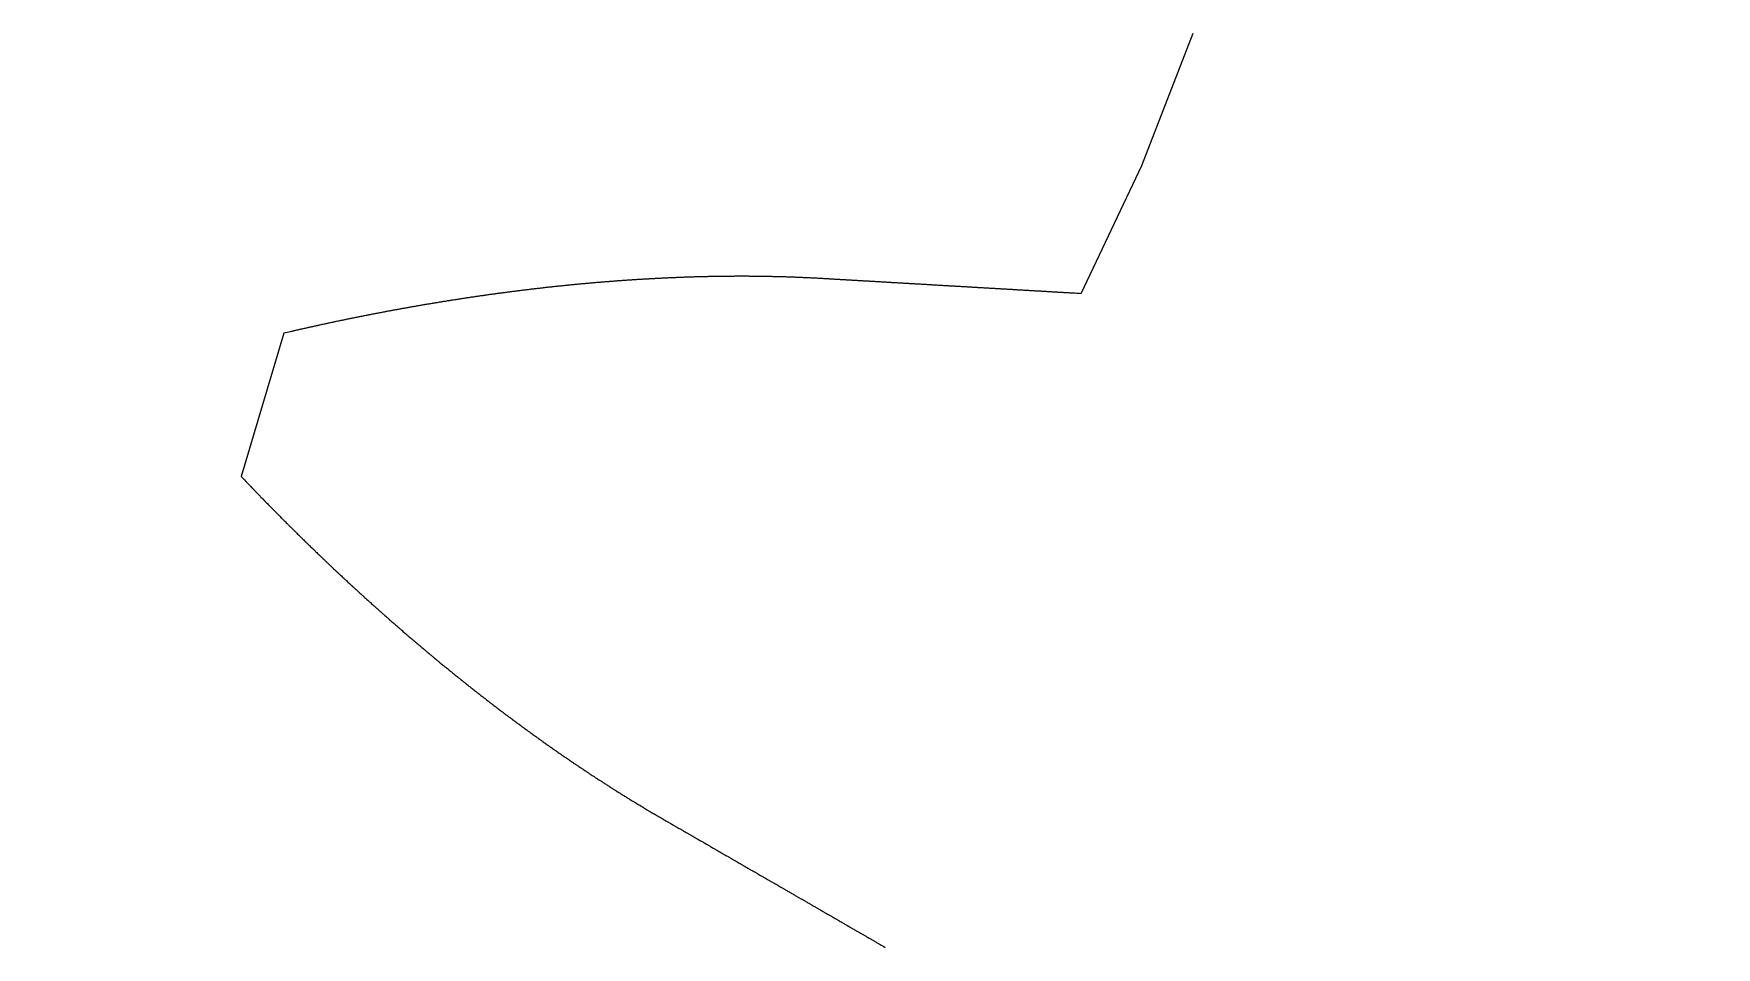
# Model space of a CAD drawing. Header units: millimetres. Extents: x -99 to 99, y -114 to 99.
# Drawn here: x -81.5 to -53.59, y 14.27 to 29.42 of the extents above; entities that cross this region are included whole.
import ezdxf

# ---------------------------------------------------------------- set-up
doc = ezdxf.new("R2010")
doc.units = ezdxf.units.MM

msp = doc.modelspace()

# ---------------------------------------------------------------- linework, layer by layer
at = {"color": 7, "linetype": 'Continuous', "lineweight": 25}
for p, q in [((-62.274, 29.42), (-63.127, 27.23)), ((-63.127, 27.23), (-64.134, 25.107)), ((-77.352, 24.452), (-78.063, 22.076))]:
    msp.add_line(p, q, dxfattribs=at)
msp.add_circle((0, 0), 99, dxfattribs=at)
for points, knots in [([(-64.134, 25.107), (-64.167, 25.109), (-64.199, 25.111), (-64.232, 25.113), (-64.239, 25.113), (-64.253, 25.114), (-64.275, 25.116), (-64.29, 25.116), (-64.297, 25.117), (-64.318, 25.118), (-64.34, 25.119), (-64.362, 25.121), (-64.369, 25.121), (-64.383, 25.122), (-64.405, 25.123), (-64.419, 25.124), (-64.427, 25.124), (-64.448, 25.126), (-64.47, 25.127), (-64.492, 25.128), (-64.499, 25.129), (-64.513, 25.129), (-64.535, 25.131), (-64.549, 25.132), (-64.556, 25.132), (-64.578, 25.133), (-64.6, 25.134), (-64.621, 25.136), (-64.629, 25.136), (-64.643, 25.137), (-64.665, 25.138), (-64.679, 25.139), (-64.686, 25.14), (-64.708, 25.141), (-64.73, 25.142), (-64.751, 25.143), (-64.758, 25.144), (-64.773, 25.145), (-64.795, 25.146), (-64.809, 25.147), (-64.816, 25.147), (-64.838, 25.148), (-64.859, 25.15), (-64.881, 25.151), (-64.888, 25.151), (-64.903, 25.152), (-64.924, 25.153), (-64.939, 25.154), (-64.946, 25.155), (-64.968, 25.156), (-64.989, 25.157), (-65.011, 25.158), (-65.018, 25.159), (-65.032, 25.16), (-65.054, 25.161), (-65.068, 25.162), (-65.076, 25.162), (-65.097, 25.163), (-65.119, 25.165), (-65.141, 25.166), (-65.148, 25.166), (-65.162, 25.167), (-65.184, 25.168), (-65.198, 25.169), (-65.205, 25.17), (-65.227, 25.171), (-65.249, 25.172), (-65.27, 25.174), (-65.278, 25.174), (-65.292, 25.175), (-65.314, 25.176), (-65.328, 25.177), (-65.335, 25.177), (-65.357, 25.179), (-65.378, 25.18), (-65.4, 25.181), (-65.407, 25.182), (-65.422, 25.182), (-65.443, 25.184), (-65.458, 25.184), (-65.465, 25.185), (-65.486, 25.186), (-65.508, 25.187), (-65.53, 25.189), (-65.537, 25.189), (-65.551, 25.19), (-65.573, 25.191), (-65.587, 25.192), (-65.595, 25.192), (-65.616, 25.194), (-65.638, 25.195), (-65.659, 25.196), (-65.667, 25.197), (-65.681, 25.197), (-65.703, 25.199), (-65.717, 25.2), (-65.724, 25.2), (-65.746, 25.201), (-65.767, 25.202), (-65.789, 25.204), (-65.796, 25.204), (-65.811, 25.205), (-65.832, 25.206), (-65.847, 25.207), (-65.854, 25.208), (-65.875, 25.209), (-65.897, 25.21), (-65.919, 25.211), (-65.926, 25.212), (-65.94, 25.213), (-65.962, 25.214), (-65.976, 25.215), (-65.983, 25.215), (-66.005, 25.216), (-66.027, 25.218), (-66.048, 25.219), (-66.055, 25.219), (-66.07, 25.22), (-66.091, 25.221), (-66.106, 25.222), (-66.113, 25.223), (-66.135, 25.224), (-66.156, 25.225), (-66.178, 25.226), (-66.185, 25.227), (-66.199, 25.228), (-66.221, 25.229), (-66.235, 25.23), (-66.243, 25.23), (-66.264, 25.231), (-66.286, 25.233), (-66.307, 25.234), (-66.315, 25.234), (-66.329, 25.235), (-66.351, 25.236), (-66.365, 25.237), (-66.372, 25.238), (-66.394, 25.239), (-66.415, 25.24), (-66.437, 25.241), (-66.444, 25.242), (-66.458, 25.243), (-66.48, 25.244), (-66.494, 25.245), (-66.502, 25.245), (-66.523, 25.247), (-66.545, 25.248), (-66.566, 25.249), (-66.574, 25.249), (-66.588, 25.25), (-66.61, 25.252), (-66.624, 25.252), (-66.631, 25.253), (-66.653, 25.254), (-66.674, 25.255), (-66.696, 25.257), (-66.703, 25.257), (-66.717, 25.258), (-66.739, 25.259), (-66.753, 25.26), (-66.761, 25.26), (-66.782, 25.262), (-66.804, 25.263), (-66.825, 25.264), (-66.832, 25.265), (-66.847, 25.265), (-66.868, 25.267), (-66.883, 25.267), (-66.89, 25.268), (-66.912, 25.269), (-66.933, 25.27), (-66.955, 25.272), (-66.962, 25.272), (-66.976, 25.273), (-66.998, 25.274), (-67.012, 25.275), (-67.019, 25.275), (-67.041, 25.277), (-67.063, 25.278), (-67.084, 25.279), (-67.091, 25.28), (-67.106, 25.28), (-67.127, 25.282), (-67.142, 25.283), (-67.149, 25.283), (-67.17, 25.284), (-67.192, 25.285), (-67.214, 25.287), (-67.221, 25.287), (-67.235, 25.288), (-67.257, 25.289), (-67.271, 25.29), (-67.278, 25.29), (-67.3, 25.292), (-67.321, 25.293), (-67.343, 25.294), (-67.35, 25.295), (-67.364, 25.296), (-67.386, 25.297), (-67.4, 25.298), (-67.408, 25.298), (-67.429, 25.299), (-67.451, 25.301), (-67.472, 25.302), (-67.479, 25.302), (-67.494, 25.303), (-67.515, 25.304), (-67.53, 25.305), (-67.537, 25.306), (-67.558, 25.307), (-67.58, 25.308), (-67.602, 25.309), (-67.609, 25.31), (-67.623, 25.311), (-67.645, 25.312), (-67.659, 25.313), (-67.666, 25.313), (-67.688, 25.314), (-67.709, 25.316), (-67.731, 25.317), (-67.738, 25.317), (-67.752, 25.318), (-67.774, 25.319), (-67.788, 25.32), (-67.796, 25.321), (-67.817, 25.322), (-67.839, 25.323), (-67.86, 25.324), (-67.867, 25.325), (-67.882, 25.326), (-67.903, 25.327), (-67.918, 25.328), (-67.925, 25.328), (-67.946, 25.329), (-67.968, 25.331), (-67.989, 25.332), (-67.997, 25.332), (-68.011, 25.333), (-68.033, 25.334), (-68.047, 25.335), (-68.054, 25.336), (-68.076, 25.337), (-68.097, 25.338), (-68.119, 25.339), (-68.126, 25.34), (-68.14, 25.341), (-68.162, 25.342), (-68.176, 25.343), (-68.183, 25.343), (-68.205, 25.344), (-68.226, 25.346), (-68.248, 25.347), (-68.255, 25.347), (-68.269, 25.348), (-68.291, 25.349), (-68.305, 25.35), (-68.313, 25.351), (-68.334, 25.352), (-68.356, 25.353), (-68.377, 25.354), (-68.384, 25.355), (-68.399, 25.356), (-68.42, 25.357), (-68.435, 25.358), (-68.442, 25.358), (-68.463, 25.359), (-68.485, 25.361), (-68.506, 25.362), (-68.514, 25.362), (-68.528, 25.363), (-68.55, 25.364), (-68.564, 25.365), (-68.571, 25.365), (-68.593, 25.366), (-68.614, 25.367), (-68.636, 25.368), (-68.643, 25.369), (-68.658, 25.369), (-68.679, 25.37), (-68.694, 25.371), (-68.701, 25.371), (-68.722, 25.372), (-68.744, 25.373), (-68.766, 25.374), (-68.773, 25.374), (-68.787, 25.375), (-68.809, 25.376), (-68.823, 25.377), (-68.831, 25.377), (-68.852, 25.378), (-68.874, 25.378), (-68.896, 25.379), (-68.903, 25.38), (-68.917, 25.38), (-68.939, 25.381), (-68.954, 25.381), (-68.961, 25.382), (-68.983, 25.382), (-69.004, 25.383), (-69.026, 25.384), (-69.033, 25.384), (-69.048, 25.384), (-69.069, 25.385), (-69.084, 25.385), (-69.091, 25.386), (-69.113, 25.386), (-69.135, 25.387), (-69.156, 25.387), (-69.164, 25.387), (-69.178, 25.388), (-69.2, 25.388), (-69.215, 25.389), (-69.222, 25.389), (-69.244, 25.389), (-69.265, 25.39), (-69.287, 25.39), (-69.294, 25.39), (-69.309, 25.391), (-69.331, 25.391), (-69.345, 25.391), (-69.353, 25.391), (-69.374, 25.392), (-69.396, 25.392), (-69.418, 25.392), (-69.425, 25.393), (-69.44, 25.393), (-69.462, 25.393), (-69.476, 25.393), (-69.484, 25.393), (-69.506, 25.393), (-69.527, 25.394), (-69.549, 25.394), (-69.557, 25.394), (-69.571, 25.394), (-69.593, 25.394), (-69.608, 25.394), (-69.615, 25.394), (-69.637, 25.395), (-69.659, 25.395), (-69.681, 25.395), (-69.688, 25.395), (-69.703, 25.395), (-69.725, 25.395), (-69.739, 25.395), (-69.747, 25.395), (-69.769, 25.395), (-69.79, 25.395), (-69.812, 25.395), (-69.82, 25.395), (-69.834, 25.395), (-69.856, 25.395), (-69.871, 25.395), (-69.878, 25.395), (-69.9, 25.395), (-69.922, 25.394), (-69.944, 25.394), (-69.952, 25.394), (-69.966, 25.394), (-69.988, 25.394), (-70.003, 25.394), (-70.01, 25.394), (-70.032, 25.394), (-70.054, 25.393), (-70.076, 25.393), (-70.084, 25.393), (-70.098, 25.393), (-70.12, 25.393), (-70.135, 25.392), (-70.143, 25.392), (-70.165, 25.392), (-70.187, 25.392), (-70.209, 25.391), (-70.216, 25.391), (-70.231, 25.391), (-70.253, 25.39), (-70.268, 25.39), (-70.275, 25.39), (-70.297, 25.39), (-70.319, 25.389), (-70.341, 25.389), (-70.349, 25.389), (-70.363, 25.388), (-70.385, 25.388), (-70.4, 25.387), (-70.408, 25.387), (-70.43, 25.387), (-70.452, 25.386), (-70.474, 25.385), (-70.481, 25.385), (-70.496, 25.385), (-70.518, 25.384), (-70.533, 25.384), (-70.54, 25.384), (-70.562, 25.383), (-70.585, 25.382), (-70.607, 25.382), (-70.614, 25.381), (-70.629, 25.381), (-70.651, 25.38), (-70.666, 25.38), (-70.673, 25.379), (-70.696, 25.379), (-70.718, 25.378), (-70.74, 25.377), (-70.747, 25.377), (-70.762, 25.376), (-70.784, 25.375), (-70.799, 25.375), (-70.807, 25.375), (-70.829, 25.374), (-70.851, 25.373), (-70.873, 25.372), (-70.881, 25.372), (-70.895, 25.371), (-70.918, 25.37), (-70.933, 25.369), (-70.94, 25.369), (-70.962, 25.368), (-70.984, 25.367), (-71.007, 25.366), (-71.014, 25.366), (-71.029, 25.365), (-71.051, 25.364), (-71.066, 25.363), (-71.074, 25.363), (-71.096, 25.362), (-71.118, 25.361), (-71.14, 25.36), (-71.148, 25.359), (-71.163, 25.359), (-71.185, 25.357), (-71.2, 25.357), (-71.207, 25.356), (-71.23, 25.355), (-71.252, 25.354), (-71.274, 25.353), (-71.282, 25.352), (-71.297, 25.351), (-71.319, 25.35), (-71.334, 25.349), (-71.341, 25.349), (-71.364, 25.348), (-71.386, 25.346), (-71.408, 25.345), (-71.416, 25.345), (-71.431, 25.344), (-71.453, 25.342), (-71.468, 25.341), (-71.475, 25.341), (-71.498, 25.339), (-71.52, 25.338), (-71.543, 25.337), (-71.55, 25.336), (-71.565, 25.335), (-71.587, 25.334), (-71.602, 25.333), (-71.61, 25.332), (-71.632, 25.331), (-71.655, 25.329), (-71.677, 25.328), (-71.684, 25.327), (-71.699, 25.326), (-71.722, 25.325), (-71.737, 25.324), (-71.744, 25.323), (-71.767, 25.321), (-71.789, 25.32), (-71.812, 25.318), (-71.819, 25.318), (-71.834, 25.317), (-71.857, 25.315), (-71.872, 25.314), (-71.879, 25.313), (-71.901, 25.311), (-71.924, 25.31), (-71.946, 25.308), (-71.954, 25.307), (-71.969, 25.306), (-71.991, 25.304), (-72.006, 25.303), (-72.014, 25.303), (-72.036, 25.301), (-72.059, 25.299), (-72.081, 25.297), (-72.089, 25.297), (-72.104, 25.295), (-72.126, 25.294), (-72.141, 25.292), (-72.149, 25.292), (-72.171, 25.29), (-72.194, 25.288), (-72.216, 25.286), (-72.224, 25.285), (-72.239, 25.284), (-72.262, 25.282), (-72.277, 25.281), (-72.284, 25.28), (-72.307, 25.278), (-72.329, 25.276), (-72.352, 25.274), (-72.359, 25.273), (-72.374, 25.272), (-72.397, 25.27), (-72.412, 25.268), (-72.419, 25.268), (-72.442, 25.266), (-72.465, 25.263), (-72.487, 25.261), (-72.495, 25.261), (-72.51, 25.259), (-72.532, 25.257), (-72.547, 25.255), (-72.555, 25.255), (-72.578, 25.253), (-72.6, 25.25), (-72.623, 25.248), (-72.63, 25.247), (-72.645, 25.246), (-72.668, 25.244), (-72.683, 25.242), (-72.691, 25.241), (-72.713, 25.239), (-72.736, 25.237), (-72.759, 25.234), (-72.766, 25.234), (-72.781, 25.232), (-72.804, 25.23), (-72.819, 25.228), (-72.827, 25.227), (-72.849, 25.225), (-72.872, 25.222), (-72.895, 25.22), (-72.902, 25.219), (-72.917, 25.218), (-72.94, 25.215), (-72.955, 25.213), (-72.963, 25.213), (-72.985, 25.21), (-73.008, 25.208), (-73.031, 25.205), (-73.038, 25.204), (-73.053, 25.202), (-73.076, 25.2), (-73.091, 25.198), (-73.099, 25.197), (-73.121, 25.195), (-73.144, 25.192), (-73.167, 25.189), (-73.174, 25.189), (-73.19, 25.187), (-73.212, 25.184), (-73.228, 25.182), (-73.235, 25.181), (-73.258, 25.179), (-73.281, 25.176), (-73.303, 25.173), (-73.311, 25.172), (-73.326, 25.171), (-73.349, 25.168), (-73.364, 25.166), (-73.372, 25.165), (-73.394, 25.162), (-73.417, 25.159), (-73.44, 25.157), (-73.447, 25.156), (-73.463, 25.154), (-73.485, 25.151), (-73.501, 25.149), (-73.508, 25.148), (-73.531, 25.145), (-73.554, 25.142), (-73.577, 25.139), (-73.584, 25.138), (-73.599, 25.136), (-73.622, 25.133), (-73.637, 25.131), (-73.645, 25.13), (-73.668, 25.127), (-73.691, 25.124), (-73.713, 25.121), (-73.721, 25.12), (-73.736, 25.118), (-73.759, 25.115), (-73.774, 25.113), (-73.782, 25.112), (-73.805, 25.109), (-73.828, 25.106), (-73.85, 25.103), (-73.858, 25.102), (-73.873, 25.1), (-73.896, 25.097), (-73.911, 25.095), (-73.919, 25.094), (-73.942, 25.09), (-73.965, 25.087), (-73.988, 25.084), (-73.995, 25.083), (-74.01, 25.081), (-74.033, 25.078), (-74.049, 25.075), (-74.056, 25.074), (-74.079, 25.071), (-74.102, 25.068), (-74.125, 25.064), (-74.132, 25.063), (-74.148, 25.061), (-74.171, 25.058), (-74.186, 25.056), (-74.194, 25.054), (-74.216, 25.051), (-74.239, 25.048), (-74.262, 25.044), (-74.27, 25.043), (-74.285, 25.041), (-74.308, 25.037), (-74.323, 25.035), (-74.331, 25.034), (-74.354, 25.031), (-74.377, 25.027), (-74.4, 25.024), (-74.407, 25.022), (-74.423, 25.02), (-74.446, 25.017), (-74.461, 25.014), (-74.469, 25.013), (-74.492, 25.009), (-74.515, 25.006), (-74.538, 25.002), (-74.545, 25.001), (-74.561, 24.999), (-74.583, 24.995), (-74.599, 24.993), (-74.606, 24.991), (-74.629, 24.988), (-74.652, 24.984), (-74.675, 24.98), (-74.683, 24.979), (-74.698, 24.977), (-74.721, 24.973), (-74.737, 24.971), (-74.744, 24.969), (-74.767, 24.966), (-74.79, 24.962), (-74.813, 24.958), (-74.821, 24.957), (-74.836, 24.954), (-74.859, 24.95), (-74.875, 24.948), (-74.882, 24.947), (-74.905, 24.943), (-74.928, 24.939), (-74.951, 24.935), (-74.959, 24.934), (-74.974, 24.931), (-74.997, 24.927), (-75.013, 24.925), (-75.021, 24.923), (-75.044, 24.919), (-75.067, 24.915), (-75.09, 24.911), (-75.097, 24.91), (-75.113, 24.908), (-75.136, 24.904), (-75.151, 24.901), (-75.159, 24.9), (-75.182, 24.895), (-75.205, 24.891), (-75.228, 24.887), (-75.236, 24.886), (-75.251, 24.883), (-75.274, 24.879), (-75.29, 24.877), (-75.297, 24.875), (-75.32, 24.871), (-75.343, 24.867), (-75.366, 24.863), (-75.374, 24.861), (-75.39, 24.859), (-75.413, 24.854), (-75.428, 24.852), (-75.436, 24.85), (-75.459, 24.846), (-75.482, 24.842), (-75.505, 24.838), (-75.513, 24.836), (-75.528, 24.833), (-75.551, 24.829), (-75.567, 24.826), (-75.574, 24.825), (-75.598, 24.82), (-75.621, 24.816), (-75.644, 24.812), (-75.651, 24.81), (-75.667, 24.807), (-75.69, 24.803), (-75.705, 24.8), (-75.713, 24.799), (-75.736, 24.794), (-75.759, 24.79), (-75.783, 24.785), (-75.79, 24.784), (-75.806, 24.781), (-75.829, 24.777), (-75.844, 24.774), (-75.852, 24.772), (-75.875, 24.768), (-75.898, 24.763), (-75.922, 24.759), (-75.929, 24.757), (-75.945, 24.754), (-75.968, 24.75), (-75.983, 24.746), (-75.991, 24.745), (-76.014, 24.74), (-76.037, 24.736), (-76.061, 24.731), (-76.068, 24.73), (-76.084, 24.727), (-76.107, 24.722), (-76.122, 24.719), (-76.13, 24.717), (-76.153, 24.713), (-76.177, 24.708), (-76.2, 24.703), (-76.208, 24.702), (-76.223, 24.699), (-76.246, 24.694), (-76.262, 24.691), (-76.269, 24.689), (-76.293, 24.684), (-76.316, 24.68), (-76.339, 24.675), (-76.347, 24.673), (-76.362, 24.67), (-76.386, 24.665), (-76.401, 24.662), (-76.409, 24.66), (-76.432, 24.655), (-76.455, 24.651), (-76.479, 24.646), (-76.486, 24.644), (-76.502, 24.641), (-76.525, 24.636), (-76.541, 24.633), (-76.548, 24.631), (-76.572, 24.626), (-76.595, 24.621), (-76.618, 24.616), (-76.626, 24.614), (-76.641, 24.611), (-76.665, 24.606), (-76.68, 24.603), (-76.688, 24.601), (-76.711, 24.596), (-76.734, 24.591), (-76.758, 24.586), (-76.765, 24.584), (-76.781, 24.581), (-76.804, 24.576), (-76.82, 24.572), (-76.828, 24.571), (-76.851, 24.566), (-76.874, 24.56), (-76.897, 24.555), (-76.905, 24.554), (-76.921, 24.55), (-76.944, 24.545), (-76.96, 24.541), (-76.967, 24.54), (-76.991, 24.535), (-77.014, 24.529), (-77.037, 24.524), (-77.045, 24.522), (-77.061, 24.519), (-77.084, 24.514), (-77.099, 24.51), (-77.107, 24.508), (-77.131, 24.503), (-77.154, 24.498), (-77.177, 24.492), (-77.185, 24.491), (-77.201, 24.487), (-77.224, 24.482), (-77.239, 24.478), (-77.247, 24.476), (-77.282, 24.468), (-77.317, 24.46), (-77.352, 24.452)], [0, 0, 0, 0, 0.007338, 0.007338, 0.007338, 0.008969, 0.010599, 0.01223, 0.01223, 0.01223, 0.017121, 0.017121, 0.017121, 0.018752, 0.020382, 0.022012, 0.022012, 0.022012, 0.026903, 0.026903, 0.026903, 0.028533, 0.030162, 0.031792, 0.031792, 0.031792, 0.036682, 0.036682, 0.036682, 0.038312, 0.039941, 0.041571, 0.041571, 0.041571, 0.046459, 0.046459, 0.046459, 0.048089, 0.049718, 0.051347, 0.051347, 0.051347, 0.056235, 0.056235, 0.056235, 0.057864, 0.059493, 0.061122, 0.061122, 0.061122, 0.066009, 0.066009, 0.066009, 0.067638, 0.069267, 0.070895, 0.070895, 0.070895, 0.075781, 0.075781, 0.075781, 0.07741, 0.079038, 0.080667, 0.080667, 0.080667, 0.085551, 0.085551, 0.085551, 0.08718, 0.088808, 0.090436, 0.090436, 0.090436, 0.09532, 0.09532, 0.09532, 0.096948, 0.098576, 0.100204, 0.100204, 0.100204, 0.105087, 0.105087, 0.105087, 0.106714, 0.108342, 0.10997, 0.10997, 0.10997, 0.114852, 0.114852, 0.114852, 0.116479, 0.118106, 0.119734, 0.119734, 0.119734, 0.124615, 0.124615, 0.124615, 0.126242, 0.127869, 0.129496, 0.129496, 0.129496, 0.134377, 0.134377, 0.134377, 0.136003, 0.13763, 0.139257, 0.139257, 0.139257, 0.144137, 0.144137, 0.144137, 0.145763, 0.147389, 0.149016, 0.149016, 0.149016, 0.153895, 0.153895, 0.153895, 0.155521, 0.157147, 0.158773, 0.158773, 0.158773, 0.163651, 0.163651, 0.163651, 0.165277, 0.166903, 0.168529, 0.168529, 0.168529, 0.173406, 0.173406, 0.173406, 0.175031, 0.176657, 0.178283, 0.178283, 0.178283, 0.183159, 0.183159, 0.183159, 0.184784, 0.18641, 0.188035, 0.188035, 0.188035, 0.19291, 0.19291, 0.19291, 0.194535, 0.19616, 0.197785, 0.197785, 0.197785, 0.20266, 0.20266, 0.20266, 0.204285, 0.20591, 0.207534, 0.207534, 0.207534, 0.212408, 0.212408, 0.212408, 0.214033, 0.215657, 0.217282, 0.217282, 0.217282, 0.222155, 0.222155, 0.222155, 0.223779, 0.225403, 0.227027, 0.227027, 0.227027, 0.231899, 0.231899, 0.231899, 0.233523, 0.235147, 0.236771, 0.236771, 0.236771, 0.241643, 0.241643, 0.241643, 0.243266, 0.24489, 0.246514, 0.246514, 0.246514, 0.251384, 0.251384, 0.251384, 0.253007, 0.254631, 0.256254, 0.256254, 0.256254, 0.261124, 0.261124, 0.261124, 0.262747, 0.26437, 0.265993, 0.265993, 0.265993, 0.270862, 0.270862, 0.270862, 0.272485, 0.274108, 0.275731, 0.275731, 0.275731, 0.280599, 0.280599, 0.280599, 0.282222, 0.283844, 0.285467, 0.285467, 0.285467, 0.290334, 0.290334, 0.290334, 0.291957, 0.293579, 0.295201, 0.295201, 0.295201, 0.300068, 0.300068, 0.300068, 0.30169, 0.303312, 0.304934, 0.304934, 0.304934, 0.3098, 0.3098, 0.3098, 0.311422, 0.313044, 0.314665, 0.314665, 0.314665, 0.31953, 0.31953, 0.31953, 0.321153, 0.322775, 0.324397, 0.324397, 0.324397, 0.329266, 0.329266, 0.329266, 0.33089, 0.332514, 0.334138, 0.334138, 0.334138, 0.339015, 0.339015, 0.339015, 0.340642, 0.342269, 0.343896, 0.343896, 0.343896, 0.348781, 0.348781, 0.348781, 0.350411, 0.35204, 0.35367, 0.35367, 0.35367, 0.358563, 0.358563, 0.358563, 0.360196, 0.361828, 0.363461, 0.363461, 0.363461, 0.368362, 0.368362, 0.368362, 0.369997, 0.371632, 0.373268, 0.373268, 0.373268, 0.378177, 0.378177, 0.378177, 0.379815, 0.381453, 0.383091, 0.383091, 0.383091, 0.388009, 0.388009, 0.388009, 0.38965, 0.391291, 0.392931, 0.392931, 0.392931, 0.397858, 0.397858, 0.397858, 0.399501, 0.401145, 0.402788, 0.402788, 0.402788, 0.407722, 0.407722, 0.407722, 0.409369, 0.411015, 0.412661, 0.412661, 0.412661, 0.417604, 0.417604, 0.417604, 0.419253, 0.420902, 0.422551, 0.422551, 0.422551, 0.427502, 0.427502, 0.427502, 0.429153, 0.430805, 0.432457, 0.432457, 0.432457, 0.437416, 0.437416, 0.437416, 0.439071, 0.440725, 0.442379, 0.442379, 0.442379, 0.447347, 0.447347, 0.447347, 0.449004, 0.450661, 0.452319, 0.452319, 0.452319, 0.457294, 0.457294, 0.457294, 0.458954, 0.460614, 0.462274, 0.462274, 0.462274, 0.467258, 0.467258, 0.467258, 0.468921, 0.470584, 0.472246, 0.472246, 0.472246, 0.477239, 0.477239, 0.477239, 0.478904, 0.480569, 0.482235, 0.482235, 0.482235, 0.487235, 0.487235, 0.487235, 0.488904, 0.490572, 0.49224, 0.49224, 0.49224, 0.497249, 0.497249, 0.497249, 0.49892, 0.500591, 0.502262, 0.502262, 0.502262, 0.507279, 0.507279, 0.507279, 0.508952, 0.510626, 0.5123, 0.5123, 0.5123, 0.517325, 0.517325, 0.517325, 0.519002, 0.520678, 0.522354, 0.522354, 0.522354, 0.527388, 0.527388, 0.527388, 0.529067, 0.530746, 0.532426, 0.532426, 0.532426, 0.537467, 0.537467, 0.537467, 0.539149, 0.540831, 0.542513, 0.542513, 0.542513, 0.547563, 0.547563, 0.547563, 0.549248, 0.550933, 0.552617, 0.552617, 0.552617, 0.557676, 0.557676, 0.557676, 0.559363, 0.561051, 0.562738, 0.562738, 0.562738, 0.567805, 0.567805, 0.567805, 0.569495, 0.571185, 0.572875, 0.572875, 0.572875, 0.57795, 0.57795, 0.57795, 0.579643, 0.581336, 0.583029, 0.583029, 0.583029, 0.588112, 0.588112, 0.588112, 0.589808, 0.591503, 0.593199, 0.593199, 0.593199, 0.59829, 0.59829, 0.59829, 0.599989, 0.601687, 0.603386, 0.603386, 0.603386, 0.608485, 0.608485, 0.608485, 0.610186, 0.611888, 0.613589, 0.613589, 0.613589, 0.618697, 0.618697, 0.618697, 0.620401, 0.622105, 0.623808, 0.623808, 0.623808, 0.628924, 0.628924, 0.628924, 0.630631, 0.632338, 0.634045, 0.634045, 0.634045, 0.639169, 0.639169, 0.639169, 0.640878, 0.642588, 0.644297, 0.644297, 0.644297, 0.64943, 0.64943, 0.64943, 0.651142, 0.652854, 0.654566, 0.654566, 0.654566, 0.659707, 0.659707, 0.659707, 0.661422, 0.663137, 0.664852, 0.664852, 0.664852, 0.670001, 0.670001, 0.670001, 0.671719, 0.673437, 0.675154, 0.675154, 0.675154, 0.680312, 0.680312, 0.680312, 0.682032, 0.683753, 0.685473, 0.685473, 0.685473, 0.690638, 0.690638, 0.690638, 0.692362, 0.694085, 0.695808, 0.695808, 0.695808, 0.700982, 0.700982, 0.700982, 0.702708, 0.704434, 0.70616, 0.70616, 0.70616, 0.711342, 0.711342, 0.711342, 0.713071, 0.714799, 0.716528, 0.716528, 0.716528, 0.721718, 0.721718, 0.721718, 0.72345, 0.725181, 0.726913, 0.726913, 0.726913, 0.732111, 0.732111, 0.732111, 0.733845, 0.73558, 0.737314, 0.737314, 0.737314, 0.742521, 0.742521, 0.742521, 0.744258, 0.745995, 0.747732, 0.747732, 0.747732, 0.752947, 0.752947, 0.752947, 0.754686, 0.756426, 0.758166, 0.758166, 0.758166, 0.763389, 0.763389, 0.763389, 0.765131, 0.766874, 0.768616, 0.768616, 0.768616, 0.773848, 0.773848, 0.773848, 0.775593, 0.777338, 0.779084, 0.779084, 0.779084, 0.784323, 0.784323, 0.784323, 0.786071, 0.787819, 0.789567, 0.789567, 0.789567, 0.794815, 0.794815, 0.794815, 0.796566, 0.798317, 0.800067, 0.800067, 0.800067, 0.805324, 0.805324, 0.805324, 0.807077, 0.808831, 0.810584, 0.810584, 0.810584, 0.815849, 0.815849, 0.815849, 0.817605, 0.819361, 0.821117, 0.821117, 0.821117, 0.82639, 0.82639, 0.82639, 0.828149, 0.829908, 0.831667, 0.831667, 0.831667, 0.836948, 0.836948, 0.836948, 0.83871, 0.840472, 0.842233, 0.842233, 0.842233, 0.847523, 0.847523, 0.847523, 0.849287, 0.851052, 0.852816, 0.852816, 0.852816, 0.858114, 0.858114, 0.858114, 0.859881, 0.861648, 0.863415, 0.863415, 0.863415, 0.868721, 0.868721, 0.868721, 0.870491, 0.872261, 0.874031, 0.874031, 0.874031, 0.879345, 0.879345, 0.879345, 0.881118, 0.88289, 0.884663, 0.884663, 0.884663, 0.889985, 0.889985, 0.889985, 0.891761, 0.893536, 0.895312, 0.895312, 0.895312, 0.900642, 0.900642, 0.900642, 0.902421, 0.904199, 0.905977, 0.905977, 0.905977, 0.911316, 0.911316, 0.911316, 0.913097, 0.914878, 0.916659, 0.916659, 0.916659, 0.922006, 0.922006, 0.922006, 0.92379, 0.925573, 0.927357, 0.927357, 0.927357, 0.932712, 0.932712, 0.932712, 0.934499, 0.936285, 0.938072, 0.938072, 0.938072, 0.943435, 0.943435, 0.943435, 0.945224, 0.947014, 0.948803, 0.948803, 0.948803, 0.954175, 0.954175, 0.954175, 0.955967, 0.957759, 0.959551, 0.959551, 0.959551, 0.964931, 0.964931, 0.964931, 0.966725, 0.96852, 0.970315, 0.970315, 0.970315, 0.975703, 0.975703, 0.975703, 0.977501, 0.979298, 0.981096, 0.981096, 0.981096, 0.986492, 0.986492, 0.986492, 0.988292, 0.990093, 0.991893, 0.991893, 0.991893, 1, 1, 1, 1]), ([(-78.063, 22.076), (-78.039, 22.05), (-78.014, 22.024), (-77.989, 21.998), (-77.983, 21.993), (-77.972, 21.981), (-77.956, 21.964), (-77.945, 21.952), (-77.939, 21.947), (-77.923, 21.929), (-77.906, 21.912), (-77.89, 21.895), (-77.884, 21.889), (-77.873, 21.877), (-77.856, 21.86), (-77.845, 21.849), (-77.84, 21.843), (-77.823, 21.826), (-77.807, 21.809), (-77.79, 21.792), (-77.785, 21.786), (-77.773, 21.774), (-77.757, 21.757), (-77.746, 21.746), (-77.74, 21.74), (-77.724, 21.723), (-77.707, 21.706), (-77.69, 21.689), (-77.685, 21.683), (-77.674, 21.672), (-77.657, 21.655), (-77.646, 21.643), (-77.64, 21.638), (-77.624, 21.621), (-77.607, 21.604), (-77.59, 21.587), (-77.585, 21.581), (-77.574, 21.57), (-77.557, 21.553), (-77.546, 21.541), (-77.54, 21.536), (-77.523, 21.519), (-77.507, 21.502), (-77.49, 21.485), (-77.485, 21.479), (-77.473, 21.468), (-77.457, 21.451), (-77.445, 21.44), (-77.44, 21.434), (-77.423, 21.418), (-77.406, 21.401), (-77.39, 21.384), (-77.384, 21.378), (-77.373, 21.367), (-77.356, 21.35), (-77.345, 21.339), (-77.339, 21.334), (-77.323, 21.317), (-77.306, 21.3), (-77.289, 21.283), (-77.283, 21.278), (-77.272, 21.267), (-77.255, 21.25), (-77.244, 21.239), (-77.239, 21.233), (-77.222, 21.217), (-77.205, 21.2), (-77.188, 21.183), (-77.183, 21.178), (-77.171, 21.167), (-77.155, 21.15), (-77.143, 21.139), (-77.138, 21.133), (-77.121, 21.117), (-77.104, 21.1), (-77.087, 21.084), (-77.082, 21.078), (-77.07, 21.067), (-77.053, 21.051), (-77.042, 21.04), (-77.037, 21.034), (-77.02, 21.018), (-77.003, 21.001), (-76.986, 20.985), (-76.98, 20.979), (-76.969, 20.968), (-76.952, 20.952), (-76.941, 20.941), (-76.935, 20.935), (-76.918, 20.919), (-76.901, 20.902), (-76.885, 20.886), (-76.879, 20.881), (-76.868, 20.87), (-76.851, 20.853), (-76.839, 20.842), (-76.834, 20.837), (-76.817, 20.821), (-76.8, 20.804), (-76.783, 20.788), (-76.777, 20.783), (-76.766, 20.772), (-76.749, 20.755), (-76.738, 20.745), (-76.732, 20.739), (-76.715, 20.723), (-76.698, 20.707), (-76.681, 20.691), (-76.675, 20.685), (-76.664, 20.674), (-76.647, 20.658), (-76.636, 20.647), (-76.63, 20.642), (-76.613, 20.626), (-76.596, 20.61), (-76.579, 20.594), (-76.573, 20.588), (-76.562, 20.577), (-76.545, 20.561), (-76.534, 20.551), (-76.528, 20.545), (-76.511, 20.529), (-76.494, 20.513), (-76.477, 20.497), (-76.471, 20.492), (-76.46, 20.481), (-76.443, 20.465), (-76.431, 20.455), (-76.426, 20.449), (-76.408, 20.433), (-76.391, 20.417), (-76.374, 20.401), (-76.369, 20.396), (-76.357, 20.385), (-76.34, 20.369), (-76.329, 20.359), (-76.323, 20.354), (-76.306, 20.338), (-76.289, 20.322), (-76.272, 20.306), (-76.266, 20.301), (-76.255, 20.29), (-76.237, 20.274), (-76.226, 20.264), (-76.22, 20.258), (-76.203, 20.243), (-76.186, 20.227), (-76.169, 20.211), (-76.163, 20.206), (-76.152, 20.195), (-76.135, 20.18), (-76.123, 20.169), (-76.117, 20.164), (-76.1, 20.148), (-76.083, 20.133), (-76.066, 20.117), (-76.06, 20.112), (-76.049, 20.101), (-76.031, 20.086), (-76.02, 20.075), (-76.014, 20.07), (-75.997, 20.054), (-75.98, 20.039), (-75.963, 20.023), (-75.957, 20.018), (-75.945, 20.008), (-75.928, 19.992), (-75.917, 19.982), (-75.911, 19.977), (-75.894, 19.961), (-75.876, 19.945), (-75.859, 19.93), (-75.853, 19.925), (-75.842, 19.914), (-75.825, 19.899), (-75.813, 19.889), (-75.807, 19.884), (-75.79, 19.868), (-75.773, 19.853), (-75.755, 19.837), (-75.75, 19.832), (-75.738, 19.822), (-75.721, 19.807), (-75.709, 19.796), (-75.704, 19.791), (-75.686, 19.776), (-75.669, 19.761), (-75.652, 19.745), (-75.646, 19.74), (-75.634, 19.73), (-75.617, 19.715), (-75.605, 19.705), (-75.6, 19.699), (-75.582, 19.684), (-75.565, 19.669), (-75.548, 19.654), (-75.542, 19.649), (-75.53, 19.639), (-75.513, 19.623), (-75.501, 19.613), (-75.495, 19.608), (-75.478, 19.593), (-75.461, 19.578), (-75.443, 19.563), (-75.438, 19.558), (-75.426, 19.548), (-75.409, 19.533), (-75.397, 19.523), (-75.391, 19.518), (-75.374, 19.502), (-75.356, 19.487), (-75.339, 19.472), (-75.333, 19.467), (-75.322, 19.457), (-75.304, 19.442), (-75.292, 19.432), (-75.287, 19.427), (-75.269, 19.412), (-75.252, 19.397), (-75.234, 19.383), (-75.228, 19.378), (-75.217, 19.368), (-75.199, 19.353), (-75.188, 19.343), (-75.182, 19.338), (-75.164, 19.323), (-75.147, 19.308), (-75.129, 19.293), (-75.124, 19.288), (-75.112, 19.278), (-75.095, 19.264), (-75.083, 19.254), (-75.077, 19.249), (-75.059, 19.234), (-75.042, 19.219), (-75.024, 19.205), (-75.019, 19.2), (-75.007, 19.19), (-74.989, 19.175), (-74.978, 19.165), (-74.972, 19.16), (-74.954, 19.146), (-74.937, 19.131), (-74.919, 19.116), (-74.913, 19.112), (-74.902, 19.102), (-74.884, 19.087), (-74.872, 19.077), (-74.867, 19.073), (-74.849, 19.058), (-74.831, 19.043), (-74.814, 19.029), (-74.808, 19.024), (-74.796, 19.014), (-74.779, 19), (-74.767, 18.99), (-74.761, 18.985), (-74.744, 18.971), (-74.726, 18.956), (-74.708, 18.942), (-74.702, 18.937), (-74.691, 18.927), (-74.673, 18.913), (-74.661, 18.903), (-74.655, 18.899), (-74.638, 18.884), (-74.62, 18.87), (-74.603, 18.855), (-74.597, 18.851), (-74.585, 18.841), (-74.567, 18.827), (-74.555, 18.817), (-74.55, 18.812), (-74.532, 18.798), (-74.514, 18.784), (-74.497, 18.77), (-74.491, 18.765), (-74.479, 18.755), (-74.461, 18.741), (-74.449, 18.732), (-74.443, 18.727), (-74.426, 18.713), (-74.408, 18.699), (-74.39, 18.684), (-74.384, 18.68), (-74.373, 18.67), (-74.355, 18.656), (-74.343, 18.647), (-74.337, 18.642), (-74.319, 18.628), (-74.302, 18.614), (-74.284, 18.6), (-74.278, 18.595), (-74.266, 18.586), (-74.249, 18.572), (-74.237, 18.562), (-74.231, 18.558), (-74.213, 18.544), (-74.195, 18.53), (-74.177, 18.516), (-74.172, 18.511), (-74.16, 18.502), (-74.142, 18.488), (-74.13, 18.478), (-74.124, 18.474), (-74.106, 18.46), (-74.089, 18.446), (-74.071, 18.432), (-74.065, 18.428), (-74.053, 18.418), (-74.035, 18.404), (-74.023, 18.395), (-74.017, 18.391), (-73.999, 18.377), (-73.982, 18.363), (-73.964, 18.349), (-73.958, 18.345), (-73.946, 18.336), (-73.928, 18.322), (-73.916, 18.313), (-73.91, 18.308), (-73.892, 18.294), (-73.875, 18.281), (-73.857, 18.267), (-73.851, 18.263), (-73.839, 18.253), (-73.821, 18.24), (-73.809, 18.231), (-73.803, 18.226), (-73.785, 18.213), (-73.767, 18.199), (-73.749, 18.185), (-73.743, 18.181), (-73.732, 18.172), (-73.714, 18.158), (-73.702, 18.149), (-73.696, 18.145), (-73.678, 18.131), (-73.66, 18.118), (-73.642, 18.104), (-73.636, 18.1), (-73.624, 18.091), (-73.606, 18.078), (-73.594, 18.069), (-73.588, 18.064), (-73.57, 18.051), (-73.552, 18.037), (-73.534, 18.024), (-73.528, 18.02), (-73.516, 18.011), (-73.498, 17.997), (-73.486, 17.988), (-73.48, 17.984), (-73.462, 17.971), (-73.444, 17.958), (-73.426, 17.944), (-73.42, 17.94), (-73.408, 17.931), (-73.39, 17.918), (-73.378, 17.909), (-73.372, 17.905), (-73.354, 17.891), (-73.336, 17.878), (-73.318, 17.865), (-73.312, 17.861), (-73.3, 17.852), (-73.282, 17.839), (-73.27, 17.83), (-73.264, 17.826), (-73.246, 17.813), (-73.228, 17.8), (-73.21, 17.787), (-73.204, 17.782), (-73.192, 17.774), (-73.174, 17.761), (-73.162, 17.752), (-73.156, 17.748), (-73.138, 17.735), (-73.12, 17.722), (-73.102, 17.709), (-73.096, 17.704), (-73.084, 17.696), (-73.065, 17.683), (-73.053, 17.674), (-73.047, 17.67), (-73.029, 17.657), (-73.011, 17.644), (-72.993, 17.631), (-72.987, 17.627), (-72.975, 17.619), (-72.957, 17.606), (-72.945, 17.597), (-72.939, 17.593), (-72.92, 17.58), (-72.902, 17.568), (-72.884, 17.555), (-72.878, 17.551), (-72.866, 17.542), (-72.848, 17.529), (-72.836, 17.521), (-72.83, 17.517), (-72.811, 17.504), (-72.793, 17.492), (-72.775, 17.479), (-72.769, 17.475), (-72.757, 17.466), (-72.739, 17.454), (-72.727, 17.445), (-72.721, 17.441), (-72.702, 17.429), (-72.684, 17.416), (-72.666, 17.404), (-72.66, 17.399), (-72.648, 17.391), (-72.629, 17.379), (-72.617, 17.37), (-72.611, 17.366), (-72.593, 17.354), (-72.575, 17.341), (-72.556, 17.329), (-72.55, 17.325), (-72.538, 17.317), (-72.52, 17.304), (-72.508, 17.296), (-72.502, 17.292), (-72.483, 17.28), (-72.465, 17.267), (-72.447, 17.255), (-72.441, 17.251), (-72.429, 17.243), (-72.41, 17.231), (-72.398, 17.222), (-72.392, 17.218), (-72.374, 17.206), (-72.355, 17.194), (-72.337, 17.182), (-72.331, 17.178), (-72.319, 17.17), (-72.301, 17.158), (-72.288, 17.149), (-72.282, 17.145), (-72.264, 17.133), (-72.246, 17.121), (-72.227, 17.109), (-72.221, 17.105), (-72.209, 17.097), (-72.19, 17.085), (-72.178, 17.077), (-72.172, 17.073), (-72.154, 17.061), (-72.135, 17.049), (-72.117, 17.037), (-72.111, 17.033), (-72.099, 17.025), (-72.08, 17.014), (-72.068, 17.006), (-72.062, 17.002), (-72.043, 16.99), (-72.025, 16.978), (-72.007, 16.966), (-72.001, 16.962), (-71.988, 16.954), (-71.97, 16.943), (-71.958, 16.935), (-71.951, 16.931), (-71.933, 16.919), (-71.915, 16.907), (-71.896, 16.896), (-71.89, 16.892), (-71.878, 16.884), (-71.859, 16.872), (-71.847, 16.865), (-71.841, 16.861), (-71.822, 16.849), (-71.804, 16.838), (-71.785, 16.826), (-71.779, 16.822), (-71.767, 16.814), (-71.748, 16.803), (-71.736, 16.795), (-71.73, 16.791), (-71.711, 16.78), (-71.693, 16.768), (-71.674, 16.757), (-71.668, 16.753), (-71.656, 16.745), (-71.637, 16.734), (-71.625, 16.726), (-71.619, 16.723), (-71.6, 16.711), (-71.582, 16.7), (-71.563, 16.689), (-71.557, 16.685), (-71.545, 16.677), (-71.526, 16.666), (-71.514, 16.658), (-71.508, 16.655), (-71.489, 16.644), (-71.471, 16.632), (-71.452, 16.621), (-71.446, 16.617), (-71.433, 16.61), (-71.415, 16.599), (-71.402, 16.591), (-71.396, 16.588), (-71.378, 16.576), (-71.359, 16.565), (-71.34, 16.554), (-71.334, 16.551), (-71.322, 16.543), (-71.303, 16.532), (-71.291, 16.525), (-71.285, 16.521), (-71.266, 16.51), (-71.247, 16.499), (-71.229, 16.488), (-71.223, 16.485), (-71.21, 16.477), (-71.191, 16.466), (-71.179, 16.459), (-71.173, 16.455), (-71.154, 16.445), (-71.135, 16.434), (-71.117, 16.423), (-71.111, 16.419), (-71.098, 16.412), (-71.079, 16.401), (-71.067, 16.394), (-71.061, 16.39), (-71.042, 16.38), (-71.023, 16.369), (-71.005, 16.358), (-70.999, 16.355), (-70.986, 16.347), (-70.967, 16.337), (-70.955, 16.329), (-70.949, 16.326), (-70.93, 16.315), (-70.911, 16.304), (-70.893, 16.293), (-70.886, 16.29), (-70.874, 16.283), (-70.855, 16.272), (-70.843, 16.265), (-70.837, 16.261), (-70.818, 16.25), (-70.799, 16.239), (-70.781, 16.229), (-70.774, 16.225), (-70.762, 16.218), (-70.743, 16.207), (-70.731, 16.2), (-70.724, 16.196), (-70.706, 16.186), (-70.687, 16.175), (-70.668, 16.164), (-70.662, 16.16), (-70.65, 16.153), (-70.631, 16.142), (-70.619, 16.135), (-70.612, 16.132), (-70.594, 16.121), (-70.575, 16.11), (-70.556, 16.099), (-70.55, 16.096), (-70.538, 16.088), (-70.519, 16.078), (-70.506, 16.07), (-70.5, 16.067), (-70.481, 16.056), (-70.463, 16.045), (-70.444, 16.034), (-70.438, 16.031), (-70.425, 16.024), (-70.407, 16.013), (-70.394, 16.006), (-70.388, 16.002), (-70.369, 15.991), (-70.351, 15.98), (-70.332, 15.97), (-70.326, 15.966), (-70.313, 15.959), (-70.295, 15.948), (-70.282, 15.941), (-70.276, 15.937), (-70.257, 15.926), (-70.238, 15.916), (-70.22, 15.905), (-70.213, 15.901), (-70.201, 15.894), (-70.182, 15.883), (-70.17, 15.876), (-70.164, 15.873), (-70.145, 15.862), (-70.126, 15.851), (-70.107, 15.84), (-70.101, 15.837), (-70.089, 15.829), (-70.07, 15.819), (-70.058, 15.811), (-70.051, 15.808), (-70.033, 15.797), (-70.014, 15.786), (-69.995, 15.775), (-69.989, 15.772), (-69.977, 15.765), (-69.958, 15.754), (-69.945, 15.747), (-69.939, 15.743), (-69.92, 15.732), (-69.902, 15.721), (-69.883, 15.71), (-69.877, 15.707), (-69.864, 15.7), (-69.846, 15.689), (-69.833, 15.682), (-69.827, 15.678), (-69.808, 15.667), (-69.789, 15.656), (-69.771, 15.646), (-69.764, 15.642), (-69.752, 15.635), (-69.733, 15.624), (-69.721, 15.617), (-69.715, 15.613), (-69.696, 15.602), (-69.677, 15.592), (-69.658, 15.581), (-69.652, 15.577), (-69.64, 15.57), (-69.621, 15.559), (-69.609, 15.552), (-69.602, 15.548), (-69.584, 15.538), (-69.565, 15.527), (-69.546, 15.516), (-69.54, 15.512), (-69.527, 15.505), (-69.509, 15.494), (-69.496, 15.487), (-69.49, 15.484), (-69.471, 15.473), (-69.453, 15.462), (-69.434, 15.451), (-69.428, 15.448), (-69.415, 15.44), (-69.396, 15.43), (-69.384, 15.422), (-69.378, 15.419), (-69.359, 15.408), (-69.34, 15.397), (-69.321, 15.386), (-69.315, 15.383), (-69.303, 15.375), (-69.284, 15.365), (-69.271, 15.357), (-69.265, 15.354), (-69.247, 15.343), (-69.228, 15.332), (-69.209, 15.321), (-69.203, 15.318), (-69.19, 15.311), (-69.172, 15.3), (-69.159, 15.293), (-69.153, 15.289), (-69.134, 15.278), (-69.115, 15.267), (-69.097, 15.257), (-69.09, 15.253), (-69.078, 15.246), (-69.059, 15.235), (-69.047, 15.228), (-69.04, 15.224), (-69.022, 15.213), (-69.003, 15.202), (-68.984, 15.192), (-68.978, 15.188), (-68.966, 15.181), (-68.947, 15.17), (-68.934, 15.163), (-68.928, 15.159), (-68.909, 15.148), (-68.891, 15.138), (-68.872, 15.127), (-68.866, 15.123), (-68.853, 15.116), (-68.834, 15.105), (-68.822, 15.098), (-68.816, 15.094), (-68.797, 15.083), (-68.778, 15.073), (-68.759, 15.062), (-68.753, 15.058), (-68.741, 15.051), (-68.722, 15.04), (-68.709, 15.033), (-68.703, 15.029), (-68.684, 15.018), (-68.666, 15.008), (-68.647, 14.997), (-68.641, 14.993), (-68.628, 14.986), (-68.609, 14.975), (-68.597, 14.968), (-68.591, 14.964), (-68.572, 14.954), (-68.553, 14.943), (-68.534, 14.932), (-68.528, 14.928), (-68.516, 14.921), (-68.497, 14.91), (-68.484, 14.903), (-68.478, 14.899), (-68.459, 14.889), (-68.441, 14.878), (-68.422, 14.867), (-68.416, 14.863), (-68.403, 14.856), (-68.384, 14.845), (-68.372, 14.838), (-68.366, 14.834), (-68.347, 14.824), (-68.328, 14.813), (-68.309, 14.802), (-68.303, 14.798), (-68.291, 14.791), (-68.272, 14.78), (-68.259, 14.773), (-68.253, 14.769), (-68.234, 14.759), (-68.216, 14.748), (-68.197, 14.737), (-68.191, 14.733), (-68.178, 14.726), (-68.159, 14.715), (-68.147, 14.708), (-68.141, 14.704), (-68.122, 14.694), (-68.103, 14.683), (-68.084, 14.672), (-68.078, 14.668), (-68.065, 14.661), (-68.047, 14.65), (-68.034, 14.643), (-68.028, 14.639), (-68.009, 14.629), (-67.99, 14.618), (-67.972, 14.607), (-67.965, 14.603), (-67.953, 14.596), (-67.934, 14.585), (-67.922, 14.578), (-67.915, 14.574), (-67.897, 14.564), (-67.878, 14.553), (-67.859, 14.542), (-67.853, 14.538), (-67.84, 14.531), (-67.821, 14.52), (-67.809, 14.513), (-67.803, 14.509), (-67.784, 14.499), (-67.765, 14.488), (-67.746, 14.477), (-67.74, 14.473), (-67.728, 14.466), (-67.709, 14.455), (-67.696, 14.448), (-67.69, 14.444), (-67.671, 14.434), (-67.653, 14.423), (-67.634, 14.412), (-67.627, 14.408), (-67.615, 14.401), (-67.596, 14.39), (-67.584, 14.383), (-67.577, 14.379), (-67.559, 14.369), (-67.54, 14.358), (-67.521, 14.347), (-67.515, 14.343), (-67.502, 14.336), (-67.483, 14.325), (-67.471, 14.318), (-67.465, 14.314), (-67.437, 14.298), (-67.408, 14.282), (-67.38, 14.265)], [0, 0, 0, 0, 0.008107, 0.008107, 0.008107, 0.009907, 0.011708, 0.013508, 0.013508, 0.013508, 0.018904, 0.018904, 0.018904, 0.020702, 0.022499, 0.024297, 0.024297, 0.024297, 0.029685, 0.029685, 0.029685, 0.03148, 0.033275, 0.035069, 0.035069, 0.035069, 0.040449, 0.040449, 0.040449, 0.042241, 0.044033, 0.045825, 0.045825, 0.045825, 0.051197, 0.051197, 0.051197, 0.052986, 0.054776, 0.056565, 0.056565, 0.056565, 0.061928, 0.061928, 0.061928, 0.063715, 0.065501, 0.067288, 0.067288, 0.067288, 0.072643, 0.072643, 0.072643, 0.074427, 0.07621, 0.077994, 0.077994, 0.077994, 0.083341, 0.083341, 0.083341, 0.085122, 0.086903, 0.088684, 0.088684, 0.088684, 0.094023, 0.094023, 0.094023, 0.095801, 0.097579, 0.099358, 0.099358, 0.099358, 0.104688, 0.104688, 0.104688, 0.106464, 0.108239, 0.110015, 0.110015, 0.110015, 0.115337, 0.115337, 0.115337, 0.11711, 0.118882, 0.120655, 0.120655, 0.120655, 0.125969, 0.125969, 0.125969, 0.127739, 0.129509, 0.131279, 0.131279, 0.131279, 0.136585, 0.136585, 0.136585, 0.138352, 0.140119, 0.141886, 0.141886, 0.141886, 0.147184, 0.147184, 0.147184, 0.148948, 0.150713, 0.152477, 0.152477, 0.152477, 0.157767, 0.157767, 0.157767, 0.159528, 0.16129, 0.163052, 0.163052, 0.163052, 0.168333, 0.168333, 0.168333, 0.170092, 0.171851, 0.17361, 0.17361, 0.17361, 0.178883, 0.178883, 0.178883, 0.180639, 0.182395, 0.184151, 0.184151, 0.184151, 0.189416, 0.189416, 0.189416, 0.191169, 0.192923, 0.194676, 0.194676, 0.194676, 0.199933, 0.199933, 0.199933, 0.201683, 0.203434, 0.205185, 0.205185, 0.205185, 0.210433, 0.210433, 0.210433, 0.212181, 0.213929, 0.215677, 0.215677, 0.215677, 0.220916, 0.220916, 0.220916, 0.222662, 0.224407, 0.226152, 0.226152, 0.226152, 0.231384, 0.231384, 0.231384, 0.233126, 0.234869, 0.236611, 0.236611, 0.236611, 0.241834, 0.241834, 0.241834, 0.243574, 0.245314, 0.247053, 0.247053, 0.247053, 0.252268, 0.252268, 0.252268, 0.254005, 0.255742, 0.257479, 0.257479, 0.257479, 0.262686, 0.262686, 0.262686, 0.26442, 0.266155, 0.267889, 0.267889, 0.267889, 0.273087, 0.273087, 0.273087, 0.274819, 0.27655, 0.278282, 0.278282, 0.278282, 0.283472, 0.283472, 0.283472, 0.285201, 0.286929, 0.288658, 0.288658, 0.288658, 0.29384, 0.29384, 0.29384, 0.295566, 0.297292, 0.299018, 0.299018, 0.299018, 0.304192, 0.304192, 0.304192, 0.305915, 0.307638, 0.309362, 0.309362, 0.309362, 0.314527, 0.314527, 0.314527, 0.316247, 0.317968, 0.319688, 0.319688, 0.319688, 0.324846, 0.324846, 0.324846, 0.326563, 0.328281, 0.329999, 0.329999, 0.329999, 0.335148, 0.335148, 0.335148, 0.336863, 0.338578, 0.340293, 0.340293, 0.340293, 0.345434, 0.345434, 0.345434, 0.347146, 0.348858, 0.35057, 0.35057, 0.35057, 0.355703, 0.355703, 0.355703, 0.357412, 0.359122, 0.360831, 0.360831, 0.360831, 0.365955, 0.365955, 0.365955, 0.367662, 0.369369, 0.371076, 0.371076, 0.371076, 0.376192, 0.376192, 0.376192, 0.377895, 0.379599, 0.381303, 0.381303, 0.381303, 0.386411, 0.386411, 0.386411, 0.388112, 0.389814, 0.391515, 0.391515, 0.391515, 0.396614, 0.396614, 0.396614, 0.398313, 0.400011, 0.40171, 0.40171, 0.40171, 0.406801, 0.406801, 0.406801, 0.408497, 0.410192, 0.411888, 0.411888, 0.411888, 0.416971, 0.416971, 0.416971, 0.418664, 0.420357, 0.42205, 0.42205, 0.42205, 0.427125, 0.427125, 0.427125, 0.428815, 0.430505, 0.432195, 0.432195, 0.432195, 0.437262, 0.437262, 0.437262, 0.438949, 0.440637, 0.442324, 0.442324, 0.442324, 0.447383, 0.447383, 0.447383, 0.449067, 0.450752, 0.452437, 0.452437, 0.452437, 0.457487, 0.457487, 0.457487, 0.459169, 0.460851, 0.462533, 0.462533, 0.462533, 0.467574, 0.467574, 0.467574, 0.469254, 0.470933, 0.472612, 0.472612, 0.472612, 0.477646, 0.477646, 0.477646, 0.479322, 0.480998, 0.482675, 0.482675, 0.482675, 0.4877, 0.4877, 0.4877, 0.489374, 0.491048, 0.492721, 0.492721, 0.492721, 0.497738, 0.497738, 0.497738, 0.499409, 0.50108, 0.502751, 0.502751, 0.502751, 0.50776, 0.50776, 0.50776, 0.509428, 0.511096, 0.512765, 0.512765, 0.512765, 0.517765, 0.517765, 0.517765, 0.519431, 0.521096, 0.522761, 0.522761, 0.522761, 0.527754, 0.527754, 0.527754, 0.529416, 0.531079, 0.532742, 0.532742, 0.532742, 0.537726, 0.537726, 0.537726, 0.539386, 0.541046, 0.542706, 0.542706, 0.542706, 0.547681, 0.547681, 0.547681, 0.549339, 0.550996, 0.552653, 0.552653, 0.552653, 0.557621, 0.557621, 0.557621, 0.559275, 0.560929, 0.562584, 0.562584, 0.562584, 0.567543, 0.567543, 0.567543, 0.569195, 0.570847, 0.572498, 0.572498, 0.572498, 0.577449, 0.577449, 0.577449, 0.579098, 0.580747, 0.582396, 0.582396, 0.582396, 0.587339, 0.587339, 0.587339, 0.588985, 0.590631, 0.592278, 0.592278, 0.592278, 0.597212, 0.597212, 0.597212, 0.598855, 0.600499, 0.602142, 0.602142, 0.602142, 0.607069, 0.607069, 0.607069, 0.608709, 0.61035, 0.611991, 0.611991, 0.611991, 0.616909, 0.616909, 0.616909, 0.618547, 0.620185, 0.621823, 0.621823, 0.621823, 0.626732, 0.626732, 0.626732, 0.628368, 0.630003, 0.631638, 0.631638, 0.631638, 0.636539, 0.636539, 0.636539, 0.638172, 0.639804, 0.641437, 0.641437, 0.641437, 0.64633, 0.64633, 0.64633, 0.64796, 0.649589, 0.651219, 0.651219, 0.651219, 0.656104, 0.656104, 0.656104, 0.657731, 0.659358, 0.660985, 0.660985, 0.660985, 0.665862, 0.665862, 0.665862, 0.667486, 0.66911, 0.670734, 0.670734, 0.670734, 0.675603, 0.675603, 0.675603, 0.677225, 0.678847, 0.68047, 0.68047, 0.68047, 0.685335, 0.685335, 0.685335, 0.686956, 0.688578, 0.6902, 0.6902, 0.6902, 0.695066, 0.695066, 0.695066, 0.696688, 0.69831, 0.699932, 0.699932, 0.699932, 0.704799, 0.704799, 0.704799, 0.706421, 0.708043, 0.709666, 0.709666, 0.709666, 0.714533, 0.714533, 0.714533, 0.716156, 0.717778, 0.719401, 0.719401, 0.719401, 0.724269, 0.724269, 0.724269, 0.725892, 0.727515, 0.729138, 0.729138, 0.729138, 0.734007, 0.734007, 0.734007, 0.73563, 0.737253, 0.738876, 0.738876, 0.738876, 0.743746, 0.743746, 0.743746, 0.745369, 0.746993, 0.748616, 0.748616, 0.748616, 0.753486, 0.753486, 0.753486, 0.75511, 0.756734, 0.758357, 0.758357, 0.758357, 0.763229, 0.763229, 0.763229, 0.764853, 0.766477, 0.768101, 0.768101, 0.768101, 0.772973, 0.772973, 0.772973, 0.774597, 0.776221, 0.777845, 0.777845, 0.777845, 0.782718, 0.782718, 0.782718, 0.784343, 0.785967, 0.787592, 0.787592, 0.787592, 0.792466, 0.792466, 0.792466, 0.79409, 0.795715, 0.79734, 0.79734, 0.79734, 0.802215, 0.802215, 0.802215, 0.80384, 0.805465, 0.80709, 0.80709, 0.80709, 0.811965, 0.811965, 0.811965, 0.81359, 0.815216, 0.816841, 0.816841, 0.816841, 0.821717, 0.821717, 0.821717, 0.823343, 0.824969, 0.826594, 0.826594, 0.826594, 0.831471, 0.831471, 0.831471, 0.833097, 0.834723, 0.836349, 0.836349, 0.836349, 0.841227, 0.841227, 0.841227, 0.842853, 0.844479, 0.846105, 0.846105, 0.846105, 0.850984, 0.850984, 0.850984, 0.852611, 0.854237, 0.855863, 0.855863, 0.855863, 0.860743, 0.860743, 0.860743, 0.86237, 0.863997, 0.865623, 0.865623, 0.865623, 0.870504, 0.870504, 0.870504, 0.872131, 0.873758, 0.875385, 0.875385, 0.875385, 0.880266, 0.880266, 0.880266, 0.881894, 0.883521, 0.885148, 0.885148, 0.885148, 0.89003, 0.89003, 0.89003, 0.891658, 0.893286, 0.894913, 0.894913, 0.894913, 0.899796, 0.899796, 0.899796, 0.901424, 0.903052, 0.90468, 0.90468, 0.90468, 0.909564, 0.909564, 0.909564, 0.911192, 0.91282, 0.914449, 0.914449, 0.914449, 0.919333, 0.919333, 0.919333, 0.920962, 0.92259, 0.924219, 0.924219, 0.924219, 0.929105, 0.929105, 0.929105, 0.930733, 0.932362, 0.933991, 0.933991, 0.933991, 0.938878, 0.938878, 0.938878, 0.940507, 0.942136, 0.943765, 0.943765, 0.943765, 0.948653, 0.948653, 0.948653, 0.950282, 0.951911, 0.953541, 0.953541, 0.953541, 0.958429, 0.958429, 0.958429, 0.960059, 0.961688, 0.963318, 0.963318, 0.963318, 0.968208, 0.968208, 0.968208, 0.969838, 0.971467, 0.973097, 0.973097, 0.973097, 0.977988, 0.977988, 0.977988, 0.979618, 0.981248, 0.982879, 0.982879, 0.982879, 0.98777, 0.98777, 0.98777, 0.989401, 0.991031, 0.992662, 0.992662, 0.992662, 1, 1, 1, 1])]:
    msp.add_open_spline(points, degree=3, knots=knots, dxfattribs=at)

doc.saveas('drawing.dxf')
